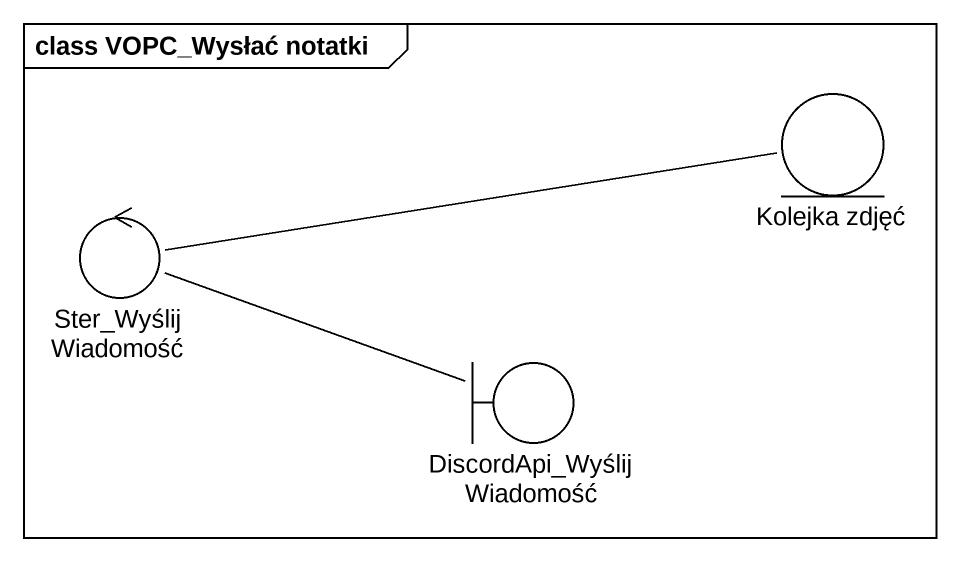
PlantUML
@startuml
mainframe class VOPC_Wysłać notatki
entity "Kolejka zdjęć" as Kolejka_zdjęć
control Ster_WyślijWiadomość
boundary DiscordApi_WyślijWiadomość
Ster_WyślijWiadomość -right- Kolejka_zdjęć
DiscordApi_WyślijWiadomość -left- Ster_WyślijWiadomość
@enduml
